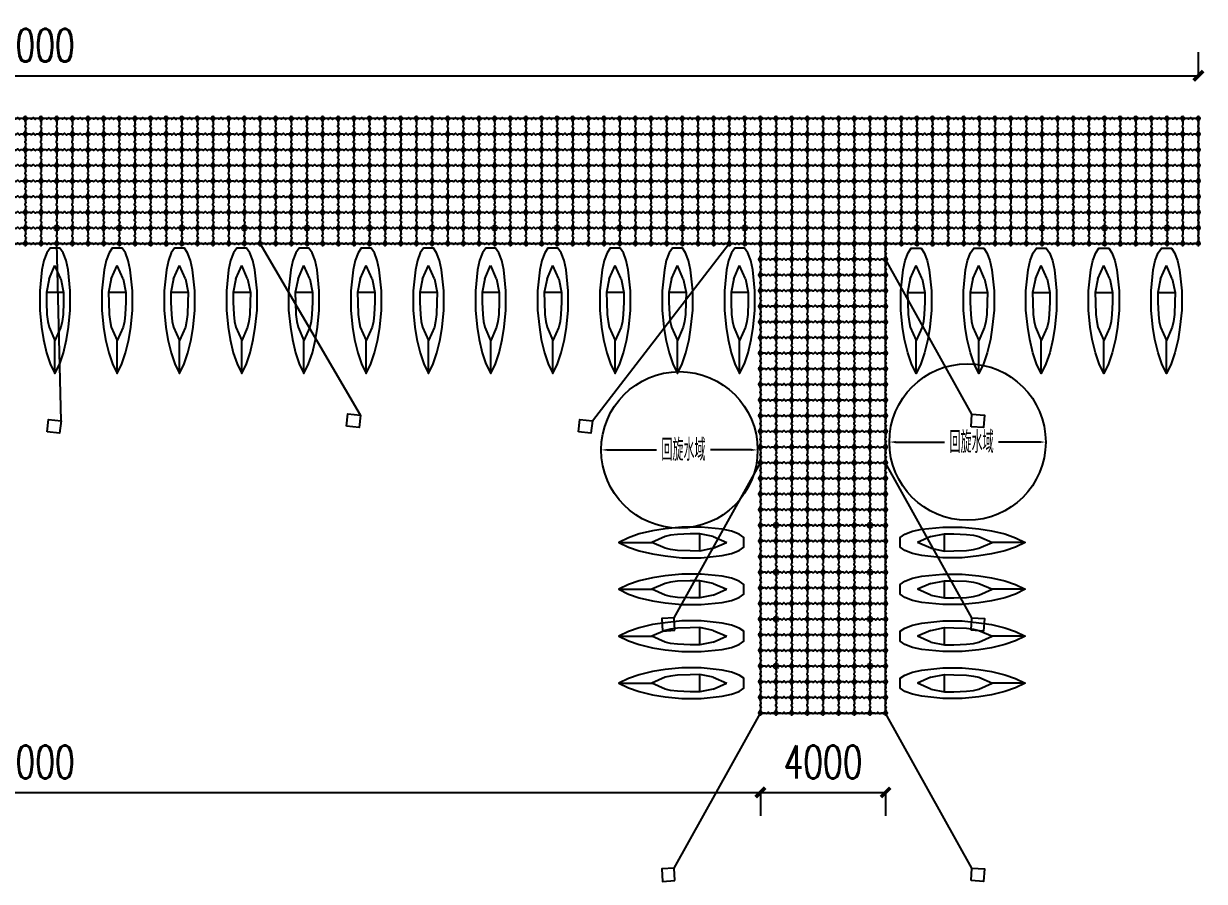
# Model space of a CAD drawing. Extents: x -2575501 to 16617496, y -2334620 to 1078419.
# Drawn here: x 15314026 to 15351776, y 351316 to 378724 of the extents above; entities that cross this region are included whole.
import ezdxf

# ---------------------------------------------------------------- set-up
doc = ezdxf.new("R2010")
doc.units = 0
doc.header["$LTSCALE"] = 10
doc.header["$MEASUREMENT"] = 0
for name, color, linetype in [('W-FLOAT_BOWL浮筒', 253, 'Continuous'), ('固定锚', 5, 'Continuous'), ('平面配景', 7, 'Continuous')]:
    doc.layers.add(name, color=color, linetype=linetype)
doc.styles.add('STANDARD_T3', font='simplex.shx', dxfattribs={"width": 0.7, "bigfont": 'gbcbig.shx'})
doc.dimstyles.new('W&&200', dxfattribs={"dimtxt": 700, "dimasz": 200, "dimexe": 500, "dimexo": 600, "dimgap": 200, "dimtad": 1, "dimdec": 0, "dimzin": 0, "dimdsep": 46, "dimtxsty": 'STANDARD_T3', "dimcen": 0.09, "dimclrd": 1, "dimclre": 1, "dimclrt": 7, "dimazin": 2, "dimtfac": 1, "dimtdec": 0, "dimtix": 1, "dimtmove": 2, "dimatfit": 3, "dimfxl": 100, "dimtolj": 1, "dimtzin": 0, "dimarcsym": 0})
doc.dimstyles.new('W__300', dxfattribs={"dimtxt": 1050, "dimasz": 300, "dimexe": 750, "dimexo": 900, "dimgap": 450, "dimtad": 1, "dimdec": 0, "dimzin": 0, "dimdsep": 46, "dimtxsty": 'STANDARD_T3', "dimblk": 'ARCHTICK', "dimcen": 0.09, "dimclrd": 1, "dimclre": 1, "dimclrt": 2, "dimadec": 0, "dimazin": 0, "dimtfac": 1, "dimtdec": 0, "dimtix": 1, "dimtmove": 2, "dimatfit": 3, "dimldrblk": 'ARCHTICK', "dimfxl": 1, "dimtolj": 1, "dimtzin": 0, "dimarcsym": 0})

# ---------------------------------------------------------------- blocks, each defined once
blk = doc.blocks.new('橙浮筒')
at = {"layer": 'W-FLOAT_BOWL浮筒', "color": 30}
for p, q in [((-549, 527), (-527, 549)), ((-549, 473), (-521, 445)), ((-500, 395), (-500, 351)), ((-445, 479), (-479, 445)), ((-473, 549), (-445, 521)), ((-351, 500), (-395, 500)), ((-329, 484), (-345, 497)), ((-307, 481), (-323, 481)), ((-301, 484), (-268, 513)), ((-239, 516), (-261, 516)), ((-199, 484), (-232, 513)), ((-193, 481), (-177, 481)), ((-171, 484), (-155, 497)), ((-105, 500), (-149, 500)), ((-27, 549), (-55, 521)), ((-55, 479), (-21, 445)), ((0, 395), (0, 351)), ((49, 473), (21, 445)), ((27, 549), (49, 527)), ((-549, 27), (-521, 55)), ((-516, 261), (-516, 239)), ((-484, 301), (-513, 268)), ((-484, 199), (-513, 232)), ((-500, 149), (-500, 105)), ((-484, 329), (-497, 345)), ((-484, 171), (-497, 155)), ((-481, 307), (-481, 323)), ((-481, 193), (-481, 177)), ((-479, 55), (-445, 21)), ((-351, 0), (-395, 0)), ((-297, -13), (-264, 16)), ((-242, 19), (-258, 19)), ((-203, -13), (-236, 16)), ((-105, 0), (-149, 0)), ((-21, 55), (-55, 21)), ((-19, 258), (-19, 242)), ((13, 297), (-16, 264)), ((13, 203), (-16, 236)), ((0, 149), (0, 105)), ((13, 333), (3, 345)), ((13, 167), (3, 155)), ((16, 304), (16, 326)), ((16, 196), (16, 174)), ((49, 27), (21, 55)), ((-527, -49), (-549, -27)), ((-473, -49), (-445, -21)), ((-333, -13), (-345, -3)), ((-304, -16), (-326, -16)), ((-196, -16), (-174, -16)), ((-167, -13), (-155, -3)), ((-27, -49), (-55, -21)), ((49, -27), (27, -49))]:
    blk.add_line(p, q, dxfattribs=at)
for centre, radius, start, end in [((-522, 500), 38, 135, 225), ((-524, 500), 7, 90, 270), ((-500, 522), 38, 45, 135), ((-500, 500), 25, 106.2602, 163.7398), ((-500, 500), 25, 196.2602, 253.7398), ((-570, 395), 70, 0, 45), ((-500, 524), 7, 0, 180), ((-500, 476), 7, 180, 0), ((-430, 395), 70, 135, 180), ((-500, 500), 25, 16.2602, 73.7398), ((-500, 500), 25, 286.2602, 343.7398), ((-476, 500), 7, 270, 90), ((-395, 570), 70, 225, 270), ((-395, 430), 70, 90, 135), ((-351, 490), 10, 47.7263, 90), ((-323, 491), 10, 227.7263, 270), ((-307, 491), 10, 270, 312.2737), ((-261, 506), 10, 90, 132.2737), ((-239, 506), 10, 47.7263, 90), ((-193, 491), 10, 227.7263, 270), ((-177, 491), 10, 270, 312.2737), ((-149, 490), 10, 90, 132.2737), ((-105, 570), 70, 270, 315), ((-105, 430), 70, 45, 90), ((-24, 500), 7, 90, 270), ((0, 522), 38, 45, 135), ((0, 500), 25, 106.2602, 163.7398), ((0, 500), 25, 196.2602, 253.7398), ((-70, 395), 70, 0, 45), ((0, 524), 7, 0, 180), ((0, 476), 7, 180, 0), ((70, 395), 70, 135, 180), ((0, 500), 25, 16.2602, 73.7398), ((0, 500), 25, 286.2602, 343.7398), ((24, 500), 7, 270, 90), ((22, 500), 38, 315, 45), ((-522, 0), 38, 135, 225), ((-524, 0), 7, 90, 270), ((-500, 0), 25, 106.2602, 163.7398), ((-570, 105), 70, 315, 0), ((-506, 261), 10, 137.7263, 180), ((-506, 239), 10, 180, 222.2737), ((-500, 24), 7, 0, 180), ((-490, 351), 10, 180, 222.2737), ((-490, 149), 10, 137.7263, 180), ((-430, 105), 70, 180, 225), ((-500, 0), 25, 16.2602, 73.7398), ((-491, 323), 10, 0, 42.2737), ((-491, 307), 10, 317.7263, 0), ((-491, 193), 10, 0, 42.2737), ((-491, 177), 10, 317.7263, 0), ((-476, 0), 7, 270, 90), ((-395, 70), 70, 225, 270), ((-395, -70), 70, 90, 135), ((-351, -10), 10, 47.7263, 90), ((-258, 9), 10, 90, 132.2737), ((-242, 9), 10, 47.7263, 90), ((-149, -10), 10, 90, 132.2737), ((-105, 70), 70, 270, 315), ((-105, -70), 70, 45, 90), ((-24, 0), 7, 90, 270), ((0, 0), 25, 106.2602, 163.7398), ((-70, 105), 70, 315, 0), ((-9, 258), 10, 137.7263, 180), ((-9, 242), 10, 180, 222.2737), ((0, 24), 7, 0, 180), ((10, 351), 10, 180, 222.2737), ((10, 149), 10, 137.7263, 180), ((70, 105), 70, 180, 225), ((0, 0), 25, 16.2602, 73.7398), ((6, 326), 10, 0, 42.2737), ((6, 304), 10, 317.7263, 0), ((6, 196), 10, 0, 42.2737), ((6, 174), 10, 317.7263, 0), ((24, 0), 7, 270, 90), ((22, 0), 38, 315, 45), ((-500, -22), 38, 225, 315), ((-500, 0), 25, 196.2602, 253.7398), ((-500, -24), 7, 180, 0), ((-500, 0), 25, 286.2602, 343.7398), ((-326, -6), 10, 227.7263, 270), ((-304, -6), 10, 270, 312.2737), ((-196, -6), 10, 227.7263, 270), ((-174, -6), 10, 270, 312.2737), ((0, -22), 38, 225, 315), ((0, 0), 25, 196.2602, 253.7398), ((0, -24), 7, 180, 0), ((0, 0), 25, 286.2602, 343.7398)]:
    blk.add_arc(centre, radius, start, end, dxfattribs=at)
blk = doc.blocks.new('*U672')
blk.add_blockref('橙浮筒', (250, -250))
blk = doc.blocks.new('*U673')
at = {"color": 0, "linetype": 'ByBlock', "lineweight": -2, "transparency": 16777216}
for p in [(0, 0), (500, 0), (1000, 0), (1500, 0), (2000, 0), (2500, 0), (3000, 0), (3500, 0), (4000, 0), (4500, 0), (5000, 0), (5500, 0), (6000, 0), (6500, 0), (7000, 0), (7500, 0), (8000, 0), (8500, 0), (9000, 0), (9500, 0), (10000, 0), (10500, 0), (11000, 0), (11500, 0), (12000, 0), (12500, 0), (13000, 0), (13500, 0), (14000, 0), (14500, 0), (15000, 0), (15500, 0), (16000, 0), (16500, 0), (17000, 0), (17500, 0), (18000, 0), (18500, 0), (19000, 0), (19500, 0), (20000, 0), (20500, 0), (21000, 0), (21500, 0), (22000, 0), (22500, 0), (23000, 0), (23500, 0), (24000, 0), (24500, 0), (25000, 0), (25500, 0), (26000, 0), (26500, 0), (27000, 0), (27500, 0), (28000, 0), (28500, 0), (29000, 0), (29500, 0), (30000, 0), (30500, 0), (31000, 0), (31500, 0), (32000, 0), (32500, 0), (33000, 0), (33500, 0), (34000, 0), (34500, 0), (35000, 0), (35500, 0), (36000, 0), (36500, 0), (37000, 0), (37500, 0), (38000, 0), (38500, 0), (39000, 0), (39500, 0), (40000, 0), (40500, 0), (41000, 0), (41500, 0), (42000, 0), (42500, 0), (43000, 0), (43500, 0), (44000, 0), (44500, 0), (45000, 0), (45500, 0), (46000, 0), (46500, 0), (47000, 0), (47500, 0), (48000, 0), (48500, 0), (49000, 0), (49500, 0), (50000, 0), (50500, 0), (51000, 0), (51500, 0), (52000, 0), (52500, 0), (53000, 0), (53500, 0), (54000, 0), (54500, 0), (55000, 0), (55500, 0), (56000, 0), (56500, 0), (57000, 0), (57500, 0), (58000, 0), (58500, 0), (59000, 0), (59500, 0), (60000, 0), (60500, 0), (61000, 0), (61500, 0), (62000, 0), (62500, 0), (63000, 0), (63500, 0), (64000, 0), (64500, 0), (65000, 0), (65500, 0), (66000, 0), (66500, 0), (67000, 0), (67500, 0), (68000, 0), (68500, 0), (69000, 0), (69500, 0), (70000, 0), (70500, 0), (71000, 0), (71500, 0), (72000, 0), (72500, 0), (73000, 0), (73500, 0), (74000, 0), (74500, 0)]:
    blk.add_blockref('*U672', p, dxfattribs=at)
blk = doc.blocks.new('蓝浮筒')
at = {"layer": 'W-FLOAT_BOWL浮筒', "color": 5}
for p, q in [((-549, 527), (-527, 549)), ((-549, 473), (-521, 445)), ((-500, 395), (-500, 351)), ((-445, 479), (-479, 445)), ((-473, 549), (-445, 521)), ((-351, 500), (-395, 500)), ((-329, 484), (-345, 497)), ((-307, 481), (-323, 481)), ((-301, 484), (-268, 513)), ((-239, 516), (-261, 516)), ((-199, 484), (-232, 513)), ((-193, 481), (-177, 481)), ((-171, 484), (-155, 497)), ((-105, 500), (-149, 500)), ((-27, 549), (-55, 521)), ((-55, 479), (-21, 445)), ((0, 395), (0, 351)), ((49, 473), (21, 445)), ((27, 549), (49, 527)), ((-549, 27), (-521, 55)), ((-516, 261), (-516, 239)), ((-484, 301), (-513, 268)), ((-484, 199), (-513, 232)), ((-500, 149), (-500, 105)), ((-484, 329), (-497, 345)), ((-484, 171), (-497, 155)), ((-481, 307), (-481, 323)), ((-481, 193), (-481, 177)), ((-479, 55), (-445, 21)), ((-351, 0), (-395, 0)), ((-297, -13), (-264, 16)), ((-242, 19), (-258, 19)), ((-203, -13), (-236, 16)), ((-105, 0), (-149, 0)), ((-21, 55), (-55, 21)), ((-19, 258), (-19, 242)), ((13, 297), (-16, 264)), ((13, 203), (-16, 236)), ((0, 149), (0, 105)), ((13, 333), (3, 345)), ((13, 167), (3, 155)), ((16, 304), (16, 326)), ((16, 196), (16, 174)), ((49, 27), (21, 55)), ((-527, -49), (-549, -27)), ((-473, -49), (-445, -21)), ((-333, -13), (-345, -3)), ((-304, -16), (-326, -16)), ((-196, -16), (-174, -16)), ((-167, -13), (-155, -3)), ((-27, -49), (-55, -21)), ((49, -27), (27, -49))]:
    blk.add_line(p, q, dxfattribs=at)
for centre, radius, start, end in [((-522, 500), 38, 135, 225), ((-524, 500), 7, 90, 270), ((-500, 522), 38, 45, 135), ((-500, 500), 25, 106.2602, 163.7398), ((-500, 500), 25, 196.2602, 253.7398), ((-570, 395), 70, 0, 45), ((-500, 524), 7, 0, 180), ((-500, 476), 7, 180, 0), ((-430, 395), 70, 135, 180), ((-500, 500), 25, 16.2602, 73.7398), ((-500, 500), 25, 286.2602, 343.7398), ((-476, 500), 7, 270, 90), ((-395, 570), 70, 225, 270), ((-395, 430), 70, 90, 135), ((-351, 490), 10, 47.7263, 90), ((-323, 491), 10, 227.7263, 270), ((-307, 491), 10, 270, 312.2737), ((-261, 506), 10, 90, 132.2737), ((-239, 506), 10, 47.7263, 90), ((-193, 491), 10, 227.7263, 270), ((-177, 491), 10, 270, 312.2737), ((-149, 490), 10, 90, 132.2737), ((-105, 570), 70, 270, 315), ((-105, 430), 70, 45, 90), ((-24, 500), 7, 90, 270), ((0, 522), 38, 45, 135), ((0, 500), 25, 106.2602, 163.7398), ((0, 500), 25, 196.2602, 253.7398), ((-70, 395), 70, 0, 45), ((0, 524), 7, 0, 180), ((0, 476), 7, 180, 0), ((70, 395), 70, 135, 180), ((0, 500), 25, 16.2602, 73.7398), ((0, 500), 25, 286.2602, 343.7398), ((24, 500), 7, 270, 90), ((22, 500), 38, 315, 45), ((-522, 0), 38, 135, 225), ((-524, 0), 7, 90, 270), ((-500, 0), 25, 106.2602, 163.7398), ((-570, 105), 70, 315, 0), ((-506, 261), 10, 137.7263, 180), ((-506, 239), 10, 180, 222.2737), ((-500, 24), 7, 0, 180), ((-490, 351), 10, 180, 222.2737), ((-490, 149), 10, 137.7263, 180), ((-430, 105), 70, 180, 225), ((-500, 0), 25, 16.2602, 73.7398), ((-491, 323), 10, 0, 42.2737), ((-491, 307), 10, 317.7263, 0), ((-491, 193), 10, 0, 42.2737), ((-491, 177), 10, 317.7263, 0), ((-476, 0), 7, 270, 90), ((-395, 70), 70, 225, 270), ((-395, -70), 70, 90, 135), ((-351, -10), 10, 47.7263, 90), ((-258, 9), 10, 90, 132.2737), ((-242, 9), 10, 47.7263, 90), ((-149, -10), 10, 90, 132.2737), ((-105, 70), 70, 270, 315), ((-105, -70), 70, 45, 90), ((-24, 0), 7, 90, 270), ((0, 0), 25, 106.2602, 163.7398), ((-70, 105), 70, 315, 0), ((-9, 258), 10, 137.7263, 180), ((-9, 242), 10, 180, 222.2737), ((0, 24), 7, 0, 180), ((10, 351), 10, 180, 222.2737), ((10, 149), 10, 137.7263, 180), ((70, 105), 70, 180, 225), ((0, 0), 25, 16.2602, 73.7398), ((6, 326), 10, 0, 42.2737), ((6, 304), 10, 317.7263, 0), ((6, 196), 10, 0, 42.2737), ((6, 174), 10, 317.7263, 0), ((24, 0), 7, 270, 90), ((22, 0), 38, 315, 45), ((-500, -22), 38, 225, 315), ((-500, 0), 25, 196.2602, 253.7398), ((-500, -24), 7, 180, 0), ((-500, 0), 25, 286.2602, 343.7398), ((-326, -6), 10, 227.7263, 270), ((-304, -6), 10, 270, 312.2737), ((-196, -6), 10, 227.7263, 270), ((-174, -6), 10, 270, 312.2737), ((0, -22), 38, 225, 315), ((0, 0), 25, 196.2602, 253.7398), ((0, -24), 7, 180, 0), ((0, 0), 25, 286.2602, 343.7398)]:
    blk.add_arc(centre, radius, start, end, dxfattribs=at)
blk = doc.blocks.new('*U806')
blk.add_blockref('蓝浮筒', (250, -250))
blk = doc.blocks.new('*U807')
at = {"color": 0, "linetype": 'ByBlock', "lineweight": -2, "transparency": 16777216}
for p in [(0, 2500), (500, 2500), (1000, 2500), (1500, 2500), (2000, 2500), (2500, 2500), (3000, 2500), (3500, 2500), (4000, 2500), (4500, 2500), (5000, 2500), (5500, 2500), (6000, 2500), (6500, 2500), (7000, 2500), (7500, 2500), (8000, 2500), (8500, 2500), (9000, 2500), (9500, 2500), (10000, 2500), (10500, 2500), (11000, 2500), (11500, 2500), (12000, 2500), (12500, 2500), (13000, 2500), (13500, 2500), (14000, 2500), (14500, 2500), (15000, 2500), (15500, 2500), (16000, 2500), (16500, 2500), (17000, 2500), (17500, 2500), (18000, 2500), (18500, 2500), (19000, 2500), (19500, 2500), (20000, 2500), (20500, 2500), (21000, 2500), (21500, 2500), (22000, 2500), (22500, 2500), (23000, 2500), (23500, 2500), (24000, 2500), (24500, 2500), (25000, 2500), (25500, 2500), (26000, 2500), (26500, 2500), (27000, 2500), (27500, 2500), (28000, 2500), (28500, 2500), (29000, 2500), (29500, 2500), (30000, 2500), (30500, 2500), (31000, 2500), (31500, 2500), (32000, 2500), (32500, 2500), (33000, 2500), (33500, 2500), (34000, 2500), (34500, 2500), (35000, 2500), (35500, 2500), (36000, 2500), (36500, 2500), (37000, 2500), (37500, 2500), (38000, 2500), (38500, 2500), (39000, 2500), (39500, 2500), (40000, 2500), (40500, 2500), (41000, 2500), (41500, 2500), (42000, 2500), (42500, 2500), (43000, 2500), (43500, 2500), (44000, 2500), (44500, 2500), (45000, 2500), (45500, 2500), (46000, 2500), (46500, 2500), (47000, 2500), (47500, 2500), (48000, 2500), (48500, 2500), (49000, 2500), (49500, 2500), (50000, 2500), (50500, 2500), (51000, 2500), (51500, 2500), (52000, 2500), (52500, 2500), (53000, 2500), (53500, 2500), (54000, 2500), (54500, 2500), (55000, 2500), (55500, 2500), (56000, 2500), (56500, 2500), (57000, 2500), (57500, 2500), (58000, 2500), (58500, 2500), (59000, 2500), (59500, 2500), (60000, 2500), (60500, 2500), (61000, 2500), (61500, 2500), (62000, 2500), (62500, 2500), (63000, 2500), (63500, 2500), (64000, 2500), (64500, 2500), (65000, 2500), (65500, 2500), (66000, 2500), (66500, 2500), (67000, 2500), (67500, 2500), (68000, 2500), (68500, 2500), (69000, 2500), (69500, 2500), (70000, 2500), (70500, 2500), (71000, 2500), (71500, 2500), (72000, 2500), (72500, 2500), (73000, 2500), (73500, 2500), (74000, 2500), (74500, 2500), (0, 2000), (500, 2000), (1000, 2000), (1500, 2000), (2000, 2000), (2500, 2000), (3000, 2000), (3500, 2000), (4000, 2000), (4500, 2000), (5000, 2000), (5500, 2000), (6000, 2000), (6500, 2000), (7000, 2000), (7500, 2000), (8000, 2000), (8500, 2000), (9000, 2000), (9500, 2000), (10000, 2000), (10500, 2000), (11000, 2000), (11500, 2000), (12000, 2000), (12500, 2000), (13000, 2000), (13500, 2000), (14000, 2000), (14500, 2000), (15000, 2000), (15500, 2000), (16000, 2000), (16500, 2000), (17000, 2000), (17500, 2000), (18000, 2000), (18500, 2000), (19000, 2000), (19500, 2000), (20000, 2000), (20500, 2000), (21000, 2000), (21500, 2000), (22000, 2000), (22500, 2000), (23000, 2000), (23500, 2000), (24000, 2000), (24500, 2000), (25000, 2000), (25500, 2000), (26000, 2000), (26500, 2000), (27000, 2000), (27500, 2000), (28000, 2000), (28500, 2000), (29000, 2000), (29500, 2000), (30000, 2000), (30500, 2000), (31000, 2000), (31500, 2000), (32000, 2000), (32500, 2000), (33000, 2000), (33500, 2000), (34000, 2000), (34500, 2000), (35000, 2000), (35500, 2000), (36000, 2000), (36500, 2000), (37000, 2000), (37500, 2000), (38000, 2000), (38500, 2000), (39000, 2000), (39500, 2000), (40000, 2000), (40500, 2000), (41000, 2000), (41500, 2000), (42000, 2000), (42500, 2000), (43000, 2000), (43500, 2000), (44000, 2000), (44500, 2000), (45000, 2000), (45500, 2000), (46000, 2000), (46500, 2000), (47000, 2000), (47500, 2000), (48000, 2000), (48500, 2000), (49000, 2000), (49500, 2000), (50000, 2000), (50500, 2000), (51000, 2000), (51500, 2000), (52000, 2000), (52500, 2000), (53000, 2000), (53500, 2000), (54000, 2000), (54500, 2000), (55000, 2000), (55500, 2000), (56000, 2000), (56500, 2000), (57000, 2000), (57500, 2000), (58000, 2000), (58500, 2000), (59000, 2000), (59500, 2000), (60000, 2000), (60500, 2000), (61000, 2000), (61500, 2000), (62000, 2000), (62500, 2000), (63000, 2000), (63500, 2000), (64000, 2000), (64500, 2000), (65000, 2000), (65500, 2000), (66000, 2000), (66500, 2000), (67000, 2000), (67500, 2000), (68000, 2000), (68500, 2000), (69000, 2000), (69500, 2000), (70000, 2000), (70500, 2000), (71000, 2000), (71500, 2000), (72000, 2000), (72500, 2000), (73000, 2000), (73500, 2000), (74000, 2000), (74500, 2000), (0, 1500), (500, 1500), (1000, 1500), (1500, 1500), (2000, 1500), (2500, 1500), (3000, 1500), (3500, 1500), (4000, 1500), (4500, 1500), (5000, 1500), (5500, 1500), (6000, 1500), (6500, 1500), (7000, 1500), (7500, 1500), (8000, 1500), (8500, 1500), (9000, 1500), (9500, 1500), (10000, 1500), (10500, 1500), (11000, 1500), (11500, 1500), (12000, 1500), (12500, 1500), (13000, 1500), (13500, 1500), (14000, 1500), (14500, 1500), (15000, 1500), (15500, 1500), (16000, 1500), (16500, 1500), (17000, 1500), (17500, 1500), (18000, 1500), (18500, 1500), (19000, 1500), (19500, 1500), (20000, 1500), (20500, 1500), (21000, 1500), (21500, 1500), (22000, 1500), (22500, 1500), (23000, 1500), (23500, 1500), (24000, 1500), (24500, 1500), (25000, 1500), (25500, 1500), (26000, 1500), (26500, 1500), (27000, 1500), (27500, 1500), (28000, 1500), (28500, 1500), (29000, 1500), (29500, 1500), (30000, 1500), (30500, 1500), (31000, 1500), (31500, 1500), (32000, 1500), (32500, 1500), (33000, 1500), (33500, 1500), (34000, 1500), (34500, 1500), (35000, 1500), (35500, 1500), (36000, 1500), (36500, 1500), (37000, 1500), (37500, 1500), (38000, 1500), (38500, 1500), (39000, 1500), (39500, 1500), (40000, 1500), (40500, 1500), (41000, 1500), (41500, 1500), (42000, 1500), (42500, 1500), (43000, 1500), (43500, 1500), (44000, 1500), (44500, 1500), (45000, 1500), (45500, 1500), (46000, 1500), (46500, 1500), (47000, 1500), (47500, 1500), (48000, 1500), (48500, 1500), (49000, 1500), (49500, 1500), (50000, 1500), (50500, 1500), (51000, 1500), (51500, 1500), (52000, 1500), (52500, 1500), (53000, 1500), (53500, 1500), (54000, 1500), (54500, 1500), (55000, 1500), (55500, 1500), (56000, 1500), (56500, 1500), (57000, 1500), (57500, 1500), (58000, 1500), (58500, 1500), (59000, 1500), (59500, 1500), (60000, 1500), (60500, 1500), (61000, 1500), (61500, 1500), (62000, 1500), (62500, 1500), (63000, 1500), (63500, 1500), (64000, 1500), (64500, 1500), (65000, 1500), (65500, 1500), (66000, 1500), (66500, 1500), (67000, 1500), (67500, 1500), (68000, 1500), (68500, 1500), (69000, 1500), (69500, 1500), (70000, 1500), (70500, 1500), (71000, 1500), (71500, 1500), (72000, 1500), (72500, 1500), (73000, 1500), (73500, 1500), (74000, 1500), (74500, 1500), (0, 1000), (500, 1000), (1000, 1000), (1500, 1000), (2000, 1000), (2500, 1000), (3000, 1000), (3500, 1000), (4000, 1000), (4500, 1000), (5000, 1000), (5500, 1000), (6000, 1000), (6500, 1000), (7000, 1000), (7500, 1000), (8000, 1000), (8500, 1000), (9000, 1000), (9500, 1000), (10000, 1000), (10500, 1000), (11000, 1000), (11500, 1000), (12000, 1000), (12500, 1000), (13000, 1000), (13500, 1000), (14000, 1000), (14500, 1000), (15000, 1000), (15500, 1000), (16000, 1000), (16500, 1000), (17000, 1000), (17500, 1000), (18000, 1000), (18500, 1000), (19000, 1000), (19500, 1000), (20000, 1000), (20500, 1000), (21000, 1000), (21500, 1000), (22000, 1000), (22500, 1000), (23000, 1000), (23500, 1000), (24000, 1000), (24500, 1000), (25000, 1000), (25500, 1000), (26000, 1000), (26500, 1000), (27000, 1000), (27500, 1000), (28000, 1000), (28500, 1000), (29000, 1000), (29500, 1000), (30000, 1000), (30500, 1000), (31000, 1000), (31500, 1000), (32000, 1000), (32500, 1000), (33000, 1000), (33500, 1000), (34000, 1000), (34500, 1000), (35000, 1000), (35500, 1000), (36000, 1000), (36500, 1000), (37000, 1000), (37500, 1000), (38000, 1000), (38500, 1000), (39000, 1000), (39500, 1000), (40000, 1000), (40500, 1000), (41000, 1000), (41500, 1000), (42000, 1000), (42500, 1000), (43000, 1000), (43500, 1000), (44000, 1000), (44500, 1000), (45000, 1000), (45500, 1000), (46000, 1000), (46500, 1000), (47000, 1000), (47500, 1000), (48000, 1000), (48500, 1000), (49000, 1000), (49500, 1000), (50000, 1000), (50500, 1000), (51000, 1000), (51500, 1000), (52000, 1000), (52500, 1000), (53000, 1000), (53500, 1000), (54000, 1000), (54500, 1000), (55000, 1000), (55500, 1000), (56000, 1000), (56500, 1000), (57000, 1000), (57500, 1000), (58000, 1000), (58500, 1000), (59000, 1000), (59500, 1000), (60000, 1000), (60500, 1000), (61000, 1000), (61500, 1000), (62000, 1000), (62500, 1000), (63000, 1000), (63500, 1000), (64000, 1000), (64500, 1000), (65000, 1000), (65500, 1000), (66000, 1000), (66500, 1000), (67000, 1000), (67500, 1000), (68000, 1000), (68500, 1000), (69000, 1000), (69500, 1000), (70000, 1000), (70500, 1000), (71000, 1000), (71500, 1000), (72000, 1000), (72500, 1000), (73000, 1000), (73500, 1000), (74000, 1000), (74500, 1000), (0, 500), (500, 500), (1000, 500), (1500, 500), (2000, 500), (2500, 500), (3000, 500), (3500, 500), (4000, 500), (4500, 500), (5000, 500), (5500, 500), (6000, 500), (6500, 500), (7000, 500), (7500, 500), (8000, 500), (8500, 500), (9000, 500), (9500, 500), (10000, 500), (10500, 500), (11000, 500), (11500, 500), (12000, 500), (12500, 500), (13000, 500), (13500, 500), (14000, 500), (14500, 500), (15000, 500), (15500, 500), (16000, 500), (16500, 500), (17000, 500), (17500, 500), (18000, 500), (18500, 500), (19000, 500), (19500, 500), (20000, 500), (20500, 500), (21000, 500), (21500, 500), (22000, 500), (22500, 500), (23000, 500), (23500, 500), (24000, 500), (24500, 500), (25000, 500), (25500, 500), (26000, 500), (26500, 500), (27000, 500), (27500, 500), (28000, 500), (28500, 500), (29000, 500), (29500, 500), (30000, 500), (30500, 500), (31000, 500), (31500, 500), (32000, 500), (32500, 500), (33000, 500), (33500, 500), (34000, 500), (34500, 500), (35000, 500), (35500, 500), (36000, 500), (36500, 500), (37000, 500), (37500, 500), (38000, 500), (38500, 500), (39000, 500), (39500, 500), (40000, 500), (40500, 500), (41000, 500), (41500, 500), (42000, 500), (42500, 500), (43000, 500), (43500, 500), (44000, 500), (44500, 500), (45000, 500), (45500, 500), (46000, 500), (46500, 500), (47000, 500), (47500, 500), (48000, 500), (48500, 500), (49000, 500), (49500, 500), (50000, 500), (50500, 500), (51000, 500), (51500, 500), (52000, 500), (52500, 500), (53000, 500), (53500, 500), (54000, 500), (54500, 500), (55000, 500), (55500, 500), (56000, 500), (56500, 500), (57000, 500), (57500, 500), (58000, 500), (58500, 500), (59000, 500), (59500, 500), (60000, 500), (60500, 500), (61000, 500), (61500, 500), (62000, 500), (62500, 500), (63000, 500), (63500, 500), (64000, 500), (64500, 500), (65000, 500), (65500, 500), (66000, 500), (66500, 500), (67000, 500), (67500, 500), (68000, 500), (68500, 500), (69000, 500), (69500, 500), (70000, 500), (70500, 500), (71000, 500), (71500, 500), (72000, 500), (72500, 500), (73000, 500), (73500, 500), (74000, 500), (74500, 500), (0, 0), (500, 0), (1000, 0), (1500, 0), (2000, 0), (2500, 0), (3000, 0), (3500, 0), (4000, 0), (4500, 0), (5000, 0), (5500, 0), (6000, 0), (6500, 0), (7000, 0), (7500, 0), (8000, 0), (8500, 0), (9000, 0), (9500, 0), (10000, 0), (10500, 0), (11000, 0), (11500, 0), (12000, 0), (12500, 0), (13000, 0), (13500, 0), (14000, 0), (14500, 0), (15000, 0), (15500, 0), (16000, 0), (16500, 0), (17000, 0), (17500, 0), (18000, 0), (18500, 0), (19000, 0), (19500, 0), (20000, 0), (20500, 0), (21000, 0), (21500, 0), (22000, 0), (22500, 0), (23000, 0), (23500, 0), (24000, 0), (24500, 0), (25000, 0), (25500, 0), (26000, 0), (26500, 0), (27000, 0), (27500, 0), (28000, 0), (28500, 0), (29000, 0), (29500, 0), (30000, 0), (30500, 0), (31000, 0), (31500, 0), (32000, 0), (32500, 0), (33000, 0), (33500, 0), (34000, 0), (34500, 0), (35000, 0), (35500, 0), (36000, 0), (36500, 0), (37000, 0), (37500, 0), (38000, 0), (38500, 0), (39000, 0), (39500, 0), (40000, 0), (40500, 0), (41000, 0), (41500, 0), (42000, 0), (42500, 0), (43000, 0), (43500, 0), (44000, 0), (44500, 0), (45000, 0), (45500, 0), (46000, 0), (46500, 0), (47000, 0), (47500, 0), (48000, 0), (48500, 0), (49000, 0), (49500, 0), (50000, 0), (50500, 0), (51000, 0), (51500, 0), (52000, 0), (52500, 0), (53000, 0), (53500, 0), (54000, 0), (54500, 0), (55000, 0), (55500, 0), (56000, 0), (56500, 0), (57000, 0), (57500, 0), (58000, 0), (58500, 0), (59000, 0), (59500, 0), (60000, 0), (60500, 0), (61000, 0), (61500, 0), (62000, 0), (62500, 0), (63000, 0), (63500, 0), (64000, 0), (64500, 0), (65000, 0), (65500, 0), (66000, 0), (66500, 0), (67000, 0), (67500, 0), (68000, 0), (68500, 0), (69000, 0), (69500, 0), (70000, 0), (70500, 0), (71000, 0), (71500, 0), (72000, 0), (72500, 0), (73000, 0), (73500, 0), (74000, 0), (74500, 0)]:
    blk.add_blockref('*U806', p, dxfattribs=at)
blk = doc.blocks.new('*U770')
blk.add_blockref('橙浮筒', (250, -250))
blk = doc.blocks.new('*U771')
at = {"color": 0, "linetype": 'ByBlock', "lineweight": -2, "transparency": 16777216}
for p in [(0, 0), (500, 0), (1000, 0), (1500, 0), (2000, 0), (2500, 0), (3000, 0), (3500, 0), (4000, 0), (4500, 0), (5000, 0), (5500, 0), (6000, 0), (6500, 0), (7000, 0), (7500, 0), (8000, 0), (8500, 0), (9000, 0), (9500, 0), (10000, 0), (10500, 0), (11000, 0), (11500, 0), (12000, 0), (12500, 0), (13000, 0), (13500, 0), (14000, 0), (14500, 0), (15000, 0), (15500, 0), (16000, 0), (16500, 0), (17000, 0), (17500, 0), (18000, 0), (18500, 0), (19000, 0), (19500, 0), (20000, 0), (20500, 0), (21000, 0), (21500, 0), (22000, 0), (22500, 0), (23000, 0), (23500, 0), (24000, 0), (24500, 0), (25000, 0), (25500, 0), (26000, 0), (26500, 0), (27000, 0), (27500, 0), (28000, 0), (28500, 0), (29000, 0), (29500, 0), (30000, 0), (30500, 0), (31000, 0), (31500, 0), (32000, 0), (32500, 0), (33000, 0), (33500, 0), (34000, 0), (34500, 0), (35000, 0), (35500, 0), (36000, 0), (36500, 0), (37000, 0), (37500, 0), (38000, 0), (38500, 0), (39000, 0), (39500, 0), (40000, 0), (40500, 0), (41000, 0), (41500, 0), (42000, 0), (42500, 0), (43000, 0), (43500, 0), (44000, 0), (44500, 0), (45000, 0), (45500, 0), (46000, 0), (46500, 0), (47000, 0), (47500, 0)]:
    blk.add_blockref('*U770', p, dxfattribs=at)
blk = doc.blocks.new('*U778')
blk.add_blockref('橙浮筒', (250, -250))
blk = doc.blocks.new('*U779')
at = {"color": 0, "linetype": 'ByBlock', "lineweight": -2, "transparency": 16777216}
for p in [(0, 14500), (3500, 14500), (0, 14000), (3500, 14000), (0, 13500), (3500, 13500), (0, 13000), (3500, 13000), (0, 12500), (3500, 12500), (0, 12000), (3500, 12000), (0, 11500), (3500, 11500), (0, 11000), (3500, 11000), (0, 10500), (3500, 10500), (0, 10000), (3500, 10000), (0, 9500), (3500, 9500), (0, 9000), (3500, 9000), (0, 8500), (3500, 8500), (0, 8000), (3500, 8000), (0, 7500), (3500, 7500), (0, 7000), (3500, 7000), (0, 6500), (3500, 6500), (0, 6000), (3500, 6000), (0, 5500), (3500, 5500), (0, 5000), (3500, 5000), (0, 4500), (3500, 4500), (0, 4000), (3500, 4000), (0, 3500), (3500, 3500), (0, 3000), (3500, 3000), (0, 2500), (3500, 2500), (0, 2000), (3500, 2000), (0, 1500), (3500, 1500), (0, 1000), (3500, 1000), (0, 500), (3500, 500), (0, 0), (3500, 0)]:
    blk.add_blockref('*U778', p, dxfattribs=at)
blk = doc.blocks.new('*U733')
blk.add_blockref('橙浮筒', (250, -250))
blk = doc.blocks.new('*U734')
at = {"color": 0, "linetype": 'ByBlock', "lineweight": -2, "transparency": 16777216}
for p in [(0, 0), (500, 0), (1000, 0), (1500, 0), (2000, 0), (2500, 0)]:
    blk.add_blockref('*U733', p, dxfattribs=at)
blk = doc.blocks.new('*U735')
blk.add_blockref('蓝浮筒', (250, -250))
blk = doc.blocks.new('*U736')
at = {"color": 0, "linetype": 'ByBlock', "lineweight": -2, "transparency": 16777216}
for p in [(0, 14500), (500, 14500), (1000, 14500), (1500, 14500), (2000, 14500), (2500, 14500), (0, 14000), (500, 14000), (1000, 14000), (1500, 14000), (2000, 14000), (2500, 14000), (0, 13500), (500, 13500), (1000, 13500), (1500, 13500), (2000, 13500), (2500, 13500), (0, 13000), (500, 13000), (1000, 13000), (1500, 13000), (2000, 13000), (2500, 13000), (0, 12500), (500, 12500), (1000, 12500), (1500, 12500), (2000, 12500), (2500, 12500), (0, 12000), (500, 12000), (1000, 12000), (1500, 12000), (2000, 12000), (2500, 12000), (0, 11500), (500, 11500), (1000, 11500), (1500, 11500), (2000, 11500), (2500, 11500), (0, 11000), (500, 11000), (1000, 11000), (1500, 11000), (2000, 11000), (2500, 11000), (0, 10500), (500, 10500), (1000, 10500), (1500, 10500), (2000, 10500), (2500, 10500), (0, 10000), (500, 10000), (1000, 10000), (1500, 10000), (2000, 10000), (2500, 10000), (0, 9500), (500, 9500), (1000, 9500), (1500, 9500), (2000, 9500), (2500, 9500), (0, 9000), (500, 9000), (1000, 9000), (1500, 9000), (2000, 9000), (2500, 9000), (0, 8500), (500, 8500), (1000, 8500), (1500, 8500), (2000, 8500), (2500, 8500), (0, 8000), (500, 8000), (1000, 8000), (1500, 8000), (2000, 8000), (2500, 8000), (0, 7500), (500, 7500), (1000, 7500), (1500, 7500), (2000, 7500), (2500, 7500), (0, 7000), (500, 7000), (1000, 7000), (1500, 7000), (2000, 7000), (2500, 7000), (0, 6500), (500, 6500), (1000, 6500), (1500, 6500), (2000, 6500), (2500, 6500), (0, 6000), (500, 6000), (1000, 6000), (1500, 6000), (2000, 6000), (2500, 6000), (0, 5500), (500, 5500), (1000, 5500), (1500, 5500), (2000, 5500), (2500, 5500), (0, 5000), (500, 5000), (1000, 5000), (1500, 5000), (2000, 5000), (2500, 5000), (0, 4500), (500, 4500), (1000, 4500), (1500, 4500), (2000, 4500), (2500, 4500), (0, 4000), (500, 4000), (1000, 4000), (1500, 4000), (2000, 4000), (2500, 4000), (0, 3500), (500, 3500), (1000, 3500), (1500, 3500), (2000, 3500), (2500, 3500), (0, 3000), (500, 3000), (1000, 3000), (1500, 3000), (2000, 3000), (2500, 3000), (0, 2500), (500, 2500), (1000, 2500), (1500, 2500), (2000, 2500), (2500, 2500), (0, 2000), (500, 2000), (1000, 2000), (1500, 2000), (2000, 2000), (2500, 2000), (0, 1500), (500, 1500), (1000, 1500), (1500, 1500), (2000, 1500), (2500, 1500), (0, 1000), (500, 1000), (1000, 1000), (1500, 1000), (2000, 1000), (2500, 1000), (0, 500), (500, 500), (1000, 500), (1500, 500), (2000, 500), (2500, 500), (0, 0), (500, 0), (1000, 0), (1500, 0), (2000, 0), (2500, 0)]:
    blk.add_blockref('*U735', p, dxfattribs=at)
blk = doc.blocks.new('*U785')
blk.add_blockref('橙浮筒', (250, -250))
blk = doc.blocks.new('*U786')
at = {"color": 0, "linetype": 'ByBlock', "lineweight": -2, "transparency": 16777216}
for p in [(0, 0), (500, 0), (1000, 0), (1500, 0), (2000, 0), (2500, 0), (3000, 0), (3500, 0), (4000, 0), (4500, 0), (5000, 0), (5500, 0), (6000, 0), (6500, 0), (7000, 0), (7500, 0), (8000, 0), (8500, 0), (9000, 0), (9500, 0), (10000, 0)]:
    blk.add_blockref('*U785', p, dxfattribs=at)
blk = doc.blocks.new('_ArchTick')
at = {"color": 0, "linetype": 'ByBlock', "const_width": 0.4}
blk.add_lwpolyline([(-0.5, -0.5), (0.5, 0.5)], dxfattribs=at)
blk = doc.blocks.new('*D845')
at = {"color": 1, "lineweight": -2, "transparency": 16777216}
for p, q in [((15276584, 377059), (15276584, 377810)), ((15351584, 377059), (15351584, 377810)), ((15276584, 377060), (15351584, 377060))]:
    blk.add_line(p, q, dxfattribs=at)
at = {"layer": 'Defpoints', "color": 0, "transparency": 16777216}
for p in [(15351584, 377060), (15276584, 375694), (15351584, 375694)]:
    blk.add_point(p, dxfattribs=at)
at = {"color": 1, "lineweight": -2, "transparency": 16777216, "xscale": 300, "yscale": 300, "zscale": 300, "rotation": 180}
blk.add_blockref('_ArchTick', (15276584, 377060), dxfattribs=at)
at = {"color": 1, "lineweight": -2, "transparency": 16777216, "xscale": 300, "yscale": 300, "zscale": 300}
blk.add_blockref('_ArchTick', (15351584, 377060), dxfattribs=at)
at = {"transparency": 16777216, "insert": (15314084, 378035), "char_height": 1050, "attachment_point": 5, "style": 'STANDARD_T3'}
blk.add_mtext('\\A1;75000', dxfattribs=at)
blk = doc.blocks.new('*D843')
at = {"color": 1, "lineweight": -2, "transparency": 16777216}
for p, q in [((15290584, 354159), (15290584, 353408)), ((15290584, 354158), (15337584, 354158)), ((15337584, 354159), (15337584, 353408))]:
    blk.add_line(p, q, dxfattribs=at)
at = {"layer": 'Defpoints', "color": 0, "transparency": 16777216}
for p in [(15290584, 356694), (15337584, 356694), (15337584, 354158)]:
    blk.add_point(p, dxfattribs=at)
at = {"color": 1, "lineweight": -2, "transparency": 16777216, "xscale": 300, "yscale": 300, "zscale": 300, "rotation": 180}
blk.add_blockref('_ArchTick', (15290584, 354158), dxfattribs=at)
at = {"color": 1, "lineweight": -2, "transparency": 16777216, "xscale": 300, "yscale": 300, "zscale": 300}
blk.add_blockref('_ArchTick', (15337584, 354158), dxfattribs=at)
at = {"transparency": 16777216, "insert": (15314084, 355133), "char_height": 1050, "attachment_point": 5, "style": 'STANDARD_T3'}
blk.add_mtext('\\A1;47000', dxfattribs=at)
blk = doc.blocks.new('*D844')
at = {"color": 1, "lineweight": -2, "transparency": 16777216}
for p, q in [((15337584, 354159), (15337584, 353408)), ((15337584, 354158), (15341584, 354158)), ((15341584, 354159), (15341584, 353408))]:
    blk.add_line(p, q, dxfattribs=at)
at = {"layer": 'Defpoints', "color": 0, "transparency": 16777216}
for p in [(15337584, 356694), (15341584, 356694), (15341584, 354158)]:
    blk.add_point(p, dxfattribs=at)
at = {"color": 1, "lineweight": -2, "transparency": 16777216, "xscale": 300, "yscale": 300, "zscale": 300, "rotation": 180}
blk.add_blockref('_ArchTick', (15337584, 354158), dxfattribs=at)
at = {"color": 1, "lineweight": -2, "transparency": 16777216, "xscale": 300, "yscale": 300, "zscale": 300}
blk.add_blockref('_ArchTick', (15341584, 354158), dxfattribs=at)
at = {"transparency": 16777216, "insert": (15339584, 355133), "char_height": 1050, "attachment_point": 5, "style": 'STANDARD_T3'}
blk.add_mtext('\\A1;4000', dxfattribs=at)
blk = doc.blocks.new('*U691')
at = {"color": 5, "const_width": 20, "elevation": 0}
blk.add_lwpolyline([(100, 0, 1), (-100, 0, 1)], format="xyb", close=True, dxfattribs=at)
blk = doc.blocks.new('*U832')
at = {"color": 0, "linetype": 'ByBlock', "lineweight": -2, "transparency": 16777216}
for p in [(0, 0), (2000, 0), (4000, 0), (6000, 0), (8000, 0), (10000, 0), (12000, 0), (14000, 0), (16000, 0), (18000, 0), (20000, 0), (22000, 0), (24000, 0), (26000, 0), (28000, 0), (30000, 0), (32000, 0), (34000, 0), (36000, 0), (38000, 0), (40000, 0), (42000, 0), (44000, 0), (46000, 0)]:
    blk.add_blockref('*U691', p, dxfattribs=at)
blk = doc.blocks.new('渔船')
at = {"layer": '平面配景'}
for p, q in [((-810, -178), (-1241, 10)), ((-810, 200), (-1237, 11)), ((-810, 200), (-378, 287)), ((-378, 287), (-378, -265)), ((-378, 287), (-70, 283)), ((-70, 283), (332, 268)), ((332, 268), (553, 240)), ((553, 240), (727, 200)), ((727, 200), (1154, 11)), ((727, -178), (1157, 10)), ((2210, 11), (1156, 11)), ((-810, -178), (-378, -265)), ((-378, -265), (-70, -261)), ((-70, -261), (332, -245)), ((332, -245), (553, -218)), ((553, -218), (727, -178))]:
    blk.add_line(p, q, dxfattribs=at)
blk.add_lwpolyline([(190, -478), (727, -423), (1129, -360), (1555, -257), (1902, -139), (2210, 11), (1902, 161), (1555, 279), (1129, 382), (727, 445), (190, 500), (-425, 500), (-1096, 429), (-1396, 366), (-1640, 272), (-1790, 169), (-1790, -147), (-1640, -249), (-1396, -344), (-1096, -407), (-425, -478)], close=True, dxfattribs=at)
blk = doc.blocks.new('*U833')
at = {"rotation": 270}
blk.add_blockref('渔船', (-11, 210), dxfattribs=at)
blk = doc.blocks.new('*U834')
at = {"color": 0, "linetype": 'ByBlock', "lineweight": -2, "transparency": 16777216}
for p in [(0, 0), (1990, 0), (3980, 0), (5970, 0), (7960, 0), (9950, 0), (11940, 0), (13930, 0), (15920, 0), (17910, 0), (19900, 0), (21890, 0), (23880, 0), (25870, 0), (27860, 0), (29850, 0), (31840, 0), (33830, 0), (35820, 0), (37810, 0), (39800, 0), (41790, 0), (43780, 0), (45770, 0)]:
    blk.add_blockref('*U833', p, dxfattribs=at)
blk = doc.blocks.new('*U677')
at = {"color": 5, "const_width": 20, "elevation": 0}
blk.add_lwpolyline([(100, 0, 1), (-100, 0, 1)], format="xyb", close=True, dxfattribs=at)
blk = doc.blocks.new('*U678')
at = {"color": 0, "linetype": 'ByBlock', "lineweight": -2, "transparency": 16777216}
for p in [(0, 0), (1500, 0), (3000, 0), (4500, 0)]:
    blk.add_blockref('*U677', p, dxfattribs=at)
blk = doc.blocks.new('*D848')
at = {"color": 1, "lineweight": -2, "transparency": 16777216}
for p, q in [((15332693, 365103), (15334257, 365103)), ((15337293, 365103), (15335987, 365103))]:
    blk.add_line(p, q, dxfattribs=at)
at = {"color": 1, "transparency": 16777216}
for points in [[(15332693, 365136), (15332693, 365070), (15332493, 365103)], [(15337293, 365136), (15337293, 365070), (15337493, 365103)]]:
    blk.add_solid(points, dxfattribs=at)
at = {"layer": 'Defpoints', "color": 0, "transparency": 16777216}
for p in [(15332493, 365103), (15337493, 365103)]:
    blk.add_point(p, dxfattribs=at)
at = {"color": 7, "transparency": 16777216, "insert": (15335122, 365103), "char_height": 700, "attachment_point": 5, "style": 'STANDARD_T3'}
blk.add_mtext('\\A1;回旋水域', dxfattribs=at)
blk = doc.blocks.new('*D849')
at = {"color": 1, "lineweight": -2, "transparency": 16777216}
for p, q in [((15341904, 365354), (15343469, 365354)), ((15346504, 365354), (15345198, 365354))]:
    blk.add_line(p, q, dxfattribs=at)
at = {"color": 1, "transparency": 16777216}
for points in [[(15341904, 365388), (15341904, 365321), (15341704, 365354)], [(15346504, 365388), (15346504, 365321), (15346704, 365354)]]:
    blk.add_solid(points, dxfattribs=at)
at = {"layer": 'Defpoints', "color": 0, "transparency": 16777216}
for p in [(15341704, 365354), (15346704, 365354)]:
    blk.add_point(p, dxfattribs=at)
at = {"color": 7, "transparency": 16777216, "insert": (15344334, 365354), "char_height": 700, "attachment_point": 5, "style": 'STANDARD_T3'}
blk.add_mtext('\\A1;回旋水域', dxfattribs=at)
blk = doc.blocks.new('*U835')
at = {"rotation": 180}
blk.add_blockref('渔船', (210, 11), dxfattribs=at)
blk = doc.blocks.new('*U836')
at = {"color": 0, "linetype": 'ByBlock', "lineweight": -2, "transparency": 16777216}
for p in [(0, 0), (0, -1500), (0, -3000), (0, -4500)]:
    blk.add_blockref('*U835', p, dxfattribs=at)
blk = doc.blocks.new('*U675')
at = {"color": 5, "const_width": 20, "elevation": 0}
blk.add_lwpolyline([(100, 0, 1), (-100, 0, 1)], format="xyb", close=True, dxfattribs=at)
blk = doc.blocks.new('*U676')
at = {"color": 0, "linetype": 'ByBlock', "lineweight": -2, "transparency": 16777216}
for p in [(0, 0), (1500, 0), (3000, 0), (4500, 0)]:
    blk.add_blockref('*U675', p, dxfattribs=at)
blk = doc.blocks.new('*U837')
at = {"rotation": 180}
blk.add_blockref('渔船', (210, 11), dxfattribs=at)
blk = doc.blocks.new('*U674')
at = {"color": 0, "linetype": 'ByBlock', "lineweight": -2, "transparency": 16777216}
for p in [(0, 0), (0, -1500), (0, -3000), (0, -4500)]:
    blk.add_blockref('*U837', p, dxfattribs=at)
blk = doc.blocks.new('*U838')
at = {"color": 5, "const_width": 20, "elevation": 0}
blk.add_lwpolyline([(100, 0, 1), (-100, 0, 1)], format="xyb", close=True, dxfattribs=at)
blk = doc.blocks.new('*U839')
at = {"color": 0, "linetype": 'ByBlock', "lineweight": -2, "transparency": 16777216}
for p in [(0, 0), (2000, 0), (4000, 0), (6000, 0), (8000, 0)]:
    blk.add_blockref('*U838', p, dxfattribs=at)
blk = doc.blocks.new('*U680')
at = {"rotation": 270}
blk.add_blockref('渔船', (-11, 210), dxfattribs=at)
blk = doc.blocks.new('*U681')
at = {"color": 0, "linetype": 'ByBlock', "lineweight": -2, "transparency": 16777216}
for p in [(0, 0), (2000, 0), (4000, 0), (6000, 0), (8000, 0)]:
    blk.add_blockref('*U680', p, dxfattribs=at)

msp = doc.modelspace()

# ---------------------------------------------------------------- linework, layer by layer
for points in [[(15276584, 371694.2), (15351584, 371694.2), (15351584, 375694.2), (15276584, 375694.2)], [(15337584, 356694.2), (15341584, 356694.2), (15341584, 371694.2), (15337584, 371694.2)]]:
    msp.add_lwpolyline(points, close=True)
at = {"color": 4}
for centre in [(15344204.1, 365354.3), (15334992.5, 365103.1)]:
    msp.add_circle(centre, 2500, dxfattribs=at)
at = {"layer": '固定锚'}
for points in [[(15315222.2, 366032.2), (15315084, 371694.2)], [(15324793.6, 366214.4), (15321584, 371694.2)], [(15332209.5, 366032.2), (15336584, 371694.2)], [(15344342.1, 366239.9), (15341584, 371194.2)], [(15334825.9, 359739.9), (15337584, 364694.2)], [(15344342.1, 359739.9), (15341584, 364694.2)], [(15334825.9, 351739.9), (15337584, 356694.2)], [(15344342.1, 351739.9), (15341584, 356694.2)]]:
    msp.add_lwpolyline(points, dxfattribs=at)
for points in [[(15324351.7, 365861.2), (15324396.1, 366258.7), (15324793.6, 366214.4), (15324749.2, 365816.8)], [(15344317.2, 365840.7), (15344342.1, 366239.9), (15344741.3, 366215), (15344716.5, 365815.8)], [(15314780.2, 365679.1), (15314824.6, 366076.6), (15315222.2, 366032.2), (15315177.8, 365634.7)], [(15331767.6, 365679.1), (15331812, 366076.6), (15332209.5, 366032.2), (15332165.1, 365634.7)], [(15334850.8, 359340.7), (15334825.9, 359739.9), (15334426.7, 359715), (15334451.6, 359315.8)], [(15344317.2, 359340.7), (15344342.1, 359739.9), (15344741.3, 359715), (15344716.5, 359315.8)], [(15334850.8, 351340.7), (15334825.9, 351739.9), (15334426.7, 351715), (15334451.6, 351315.8)], [(15344317.2, 351340.7), (15344342.1, 351739.9), (15344741.3, 351715), (15344716.5, 351315.8)]]:
    msp.add_lwpolyline(points, close=True, dxfattribs=at)

# ---------------------------------------------------------------- block references
for name, p in [('*U673', (15276834, 375444.2)), ('*U807', (15276834, 372444.2)), ('*U771', (15290334, 371944.2)), ('*U832', (15291084, 372194.2, 0)), ('*U736', (15338334, 357444.2)), ('*U786', (15341334, 371944.2)), ('*U834', (15291149, 369547.1)), ('*U779', (15337834, 356944.2)), ('*U836', (15335055.3, 362148.2)), ('*U734', (15338334, 356944.2))]:
    msp.add_blockref(name, p)
at = {"xscale": -1}
for name, p in [('*U839', (15350584, 372194.2, 0)), ('*U681', (15350562.2, 369547.1)), ('*U674', (15344050.8, 362148.2))]:
    msp.add_blockref(name, p, dxfattribs=at)
at = {"xscale": -1, "rotation": 90}
msp.add_blockref('*U678', (15338084, 362694.2, 0), dxfattribs=at)
at = {"rotation": 270}
msp.add_blockref('*U676', (15341085.3, 362694.2, 0), dxfattribs=at)

# ---------------------------------------------------------------- dimensions: what is measured, and where the dimension line sits
for base, p1, p2, picture, middle in [((15351584, 377060.4), (15276584, 375694.2), (15351584, 375694.2), '*D845', (15314084, 378035.4)), ((15337584, 354157.9), (15290584, 356694.2), (15337584, 356694.2), '*D843', (15314084, 355132.9)), ((15341584, 354157.9), (15337584, 356694.2), (15341584, 356694.2), '*D844', (15339584, 355132.9))]:
    dim = msp.add_linear_dim(base=base, p1=p1, p2=p2, dimstyle='W__300', override={"dimclrt": 256, "dimfxlon": 1})
    dim.commit()
    dim.dimension.update_dxf_attribs({"geometry": picture, "text_midpoint": middle})
for p1, p2, picture, middle in [((15341704.1, 365354.3), (15346704.1, 365354.3), '*D849', (15344333.5, 365354.3)), ((15332492.5, 365103.1), (15337492.5, 365103.1), '*D848', (15335121.9, 365103.1))]:
    dim = msp.add_diameter_dim_2p(p1=p1, p2=p2, text='回旋水域', dimstyle='W&&200')
    dim.commit()
    dim.dimension.update_dxf_attribs({"geometry": picture, "text_midpoint": middle, "dimtype": 163})

doc.saveas('drawing.dxf')
